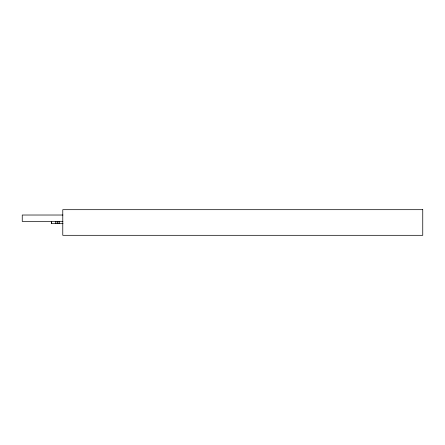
<?xml version="1.0" encoding="UTF-8"?>
<svg xmlns="http://www.w3.org/2000/svg" width="445" height="445" viewBox="0 0 445 445"><rect width="100%" height="100%" fill="white"/><g stroke="black" fill="none" stroke-linecap="round" stroke-linejoin="round"><path stroke-width="0.67" d="M62.929 215.024L22.25 215.024L22.25 221.432L62.929 221.432M51.347 223.568L51.347 221.432L51.309 223.568L63.029 223.568M59.608 221.432L59.608 223.568M57.983 221.432L57.983 223.568M57.094 221.432L57.094 223.568M55.341 221.432L55.341 223.568M422.75 209.684L62.773 209.684L62.773 235.316L422.75 235.316L422.75 209.684"/></g></svg>
